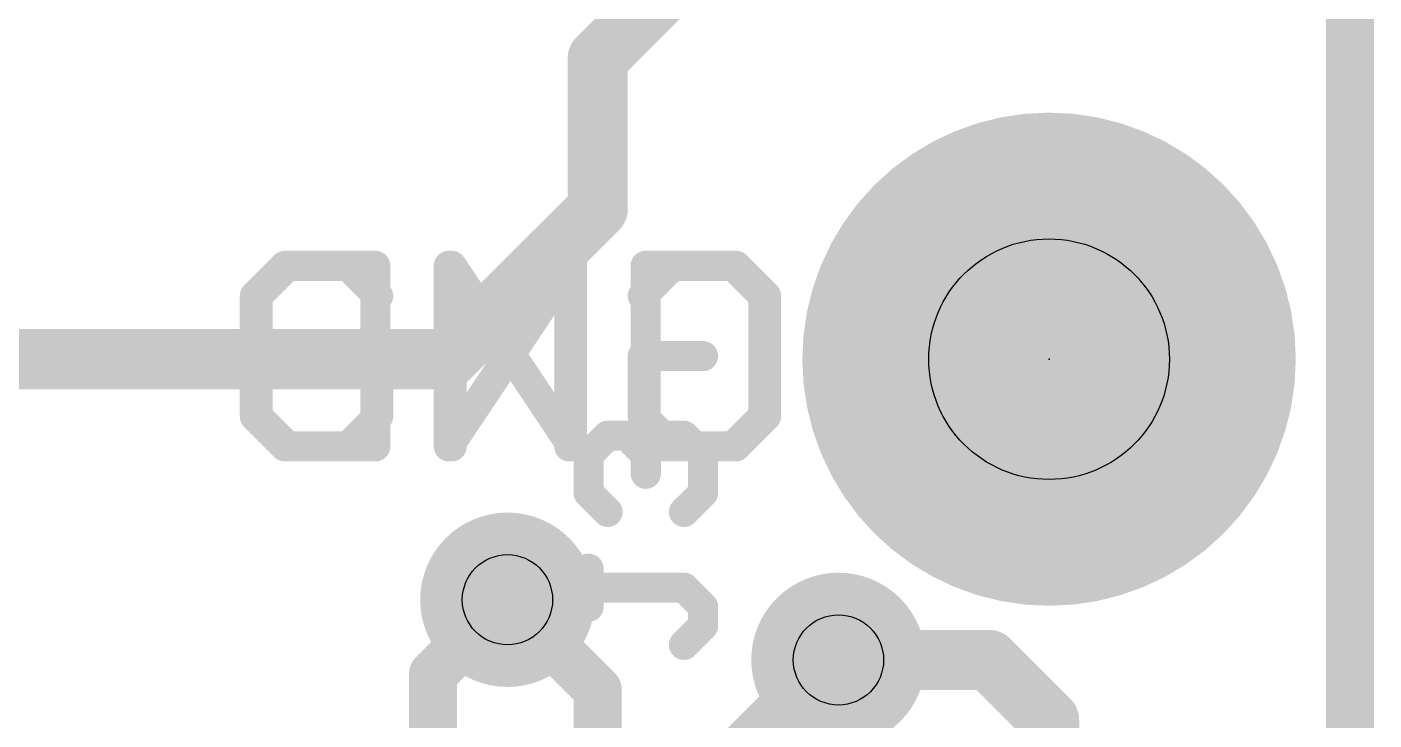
# Model space of a CAD drawing. Extents: x -38 to 69, y -31 to 38.
# Drawn here: x 14.74 to 20.42, y 9.91 to 12.83 of the extents above; entities that cross this region are included whole.
import ezdxf

# ---------------------------------------------------------------- set-up
doc = ezdxf.new("R2010")
doc.units = 0
for name, color, linetype in [('1', 12, 'CONTINUOUS'), ('16', 132, 'CONTINUOUS'), ('17', 110, 'CONTINUOUS'), ('18', 110, 'CONTINUOUS'), ('20', 53, 'CONTINUOUS'), ('21', 41, 'CONTINUOUS'), ('22', 40, 'CONTINUOUS'), ('23', 53, 'CONTINUOUS'), ('25', 253, 'CONTINUOUS'), ('29', 253, 'CONTINUOUS'), ('30', 253, 'CONTINUOUS'), ('44', 253, 'CONTINUOUS'), ('51', 53, 'CONTINUOUS')]:
    doc.layers.add(name, color=color, linetype=linetype)

# ---------------------------------------------------------------- blocks, each defined once
blk = doc.blocks.new('RECT')
blk.add_solid([(-0.5, -0.5), (0.5, -0.5), (-0.5, 0.5), (0.5, 0.5)])
blk = doc.blocks.new('ROUNDP')
at = {"const_width": 0.5}
blk.add_lwpolyline([(0, -0.25, 1), (0, 0.25, 1), (0, -0.25)], format="xyb", dxfattribs=at)
blk = doc.blocks.new('ROUNDV')
at = {"const_width": 0.5}
blk.add_lwpolyline([(0, -0.25, 1), (0, 0.25, 1), (0, -0.25)], format="xyb", dxfattribs=at)

msp = doc.modelspace()

# ---------------------------------------------------------------- linework, layer by layer
at = {"layer": '1'}
for points, const_width in [([(20.32, 0), (20.32, 20.32)], 0.2032), ([(17.145, 10.033), (16.764, 10.414)], 0.2032), ([(18.161, 10.16), (18.796, 10.16)], 0.254), ([(18.796, 10.16), (19.05, 9.906)], 0.254), ([(17.145, 9.155), (17.145, 10.033)], 0.2032), ([(19.05, 9.906), (19.05, 9.155)], 0.254)]:
    msp.add_lwpolyline(points, dxfattribs=dict(at, const_width=const_width))
for points, const_width in [([(16.7999, 10.4499, 1), (16.7281, 10.3781)], 0.1016), ([(18.161, 10.2235, 1), (18.161, 10.0965)], 0.127), ([(18.8409, 10.2049, 1), (18.7511, 10.1151)], 0.127), ([(18.796, 10.0965, 1), (18.796, 10.2235)], 0.127), ([(17.1958, 10.033, 1), (17.0942, 10.033)], 0.1016), ([(17.1091, 9.9971, 1), (17.1809, 10.0689)], 0.1016), ([(19.1135, 9.906, 1), (18.9865, 9.906)], 0.127), ([(19.0051, 9.8611, 1), (19.0949, 9.9509)], 0.127)]:
    msp.add_lwpolyline(points, format="xyb", dxfattribs=dict(at, const_width=const_width))
at = {"layer": '16'}
for points, const_width in [([(20.32, 0), (20.32, 20.32)], 0.2032), ([(17.145, 12.7), (18.415, 13.97)], 0.254), ([(17.145, 12.065), (17.145, 12.7)], 0.254), ([(16.51, 11.43), (17.145, 12.065)], 0.254), ([(16.51, 11.43), (14.605, 11.43)], 0.254), ([(16.764, 10.414), (16.45, 10.1)], 0.2032), ([(18.161, 10.16), (17.75, 9.749)], 0.254), ([(16.45, 10.1), (16.45, 7.112)], 0.2032)]:
    msp.add_lwpolyline(points, dxfattribs=dict(at, const_width=const_width))
for points, const_width in [([(17.2085, 12.7, 1), (17.0815, 12.7)], 0.127), ([(17.1001, 12.7449, 1), (17.1899, 12.6551)], 0.127), ([(17.1899, 12.0201, 1), (17.1001, 12.1099)], 0.127), ([(17.0815, 12.065, 1), (17.2085, 12.065)], 0.127), ([(16.51, 11.3665, 1), (16.51, 11.4935)], 0.127), ([(16.4651, 11.4749, 1), (16.5549, 11.3851)], 0.127), ([(16.7999, 10.3781, 1), (16.7281, 10.4499)], 0.1016), ([(18.2059, 10.1151, 1), (18.1161, 10.2049)], 0.127), ([(16.5008, 10.1, 1), (16.3992, 10.1)], 0.1016), ([(16.4141, 10.1359, 1), (16.4859, 10.0641)], 0.1016)]:
    msp.add_lwpolyline(points, format="xyb", dxfattribs=dict(at, const_width=const_width))
at = {"layer": '20', "const_width": 0.2032}
msp.add_lwpolyline([(20.32, 0), (20.32, 20.32)], dxfattribs=at)
at = {"layer": '21', "const_width": 0.127}
for points in [[(15.837, 11.8244), (15.7099, 11.6972)], [(16.0912, 11.8244), (15.837, 11.8244)], [(16.2183, 11.6972), (16.0912, 11.8244)], [(16.5285, 11.0617), (16.5285, 11.8244)], [(16.5285, 11.8244), (17.0369, 11.0617)], [(17.0369, 11.0617), (17.0369, 11.8244)], [(17.3471, 11.8244), (17.3471, 11.0617)], [(17.7284, 11.8244), (17.3471, 11.8244)], [(17.8555, 11.6972), (17.7284, 11.8244)], [(15.7099, 11.6972), (15.7099, 11.1888)], [(17.8555, 11.1888), (17.8555, 11.6972)], [(16.2183, 11.443), (15.9641, 11.443)], [(16.2183, 11.1888), (16.2183, 11.443)], [(15.7099, 11.1888), (15.837, 11.0617)], [(16.0912, 11.0617), (16.2183, 11.1888)], [(17.7284, 11.0617), (17.8555, 11.1888)], [(15.837, 11.0617), (16.0912, 11.0617)], [(17.3471, 11.0617), (17.7284, 11.0617)]]:
    msp.add_lwpolyline(points, dxfattribs=at)
at = {"layer": '21', "const_width": 0.0635}
for points in [[(15.837, 11.8561, 1), (15.837, 11.7926)], [(15.8595, 11.8019, 1), (15.8146, 11.8468)], [(16.1137, 11.8468, 1), (16.0688, 11.8019)], [(16.0912, 11.7926, 1), (16.0912, 11.8561)], [(16.5602, 11.8244, 1), (16.4967, 11.8244)], [(16.5549, 11.842, 1), (16.5021, 11.8067)], [(17.0687, 11.8244, 1), (17.0052, 11.8244)], [(17.3788, 11.8244, 1), (17.3153, 11.8244)], [(17.3471, 11.8561, 1), (17.3471, 11.7926)], [(17.7508, 11.8468, 1), (17.7059, 11.8019)], [(17.7284, 11.7926, 1), (17.7284, 11.8561)], [(15.7417, 11.6972, 1), (15.6782, 11.6972)], [(15.6874, 11.7197, 1), (15.7324, 11.6748)], [(16.1959, 11.6748, 1), (16.2408, 11.7197)], [(17.8872, 11.6972, 1), (17.8237, 11.6972)], [(17.833, 11.6748, 1), (17.8779, 11.7197)], [(15.9641, 11.4748, 1), (15.9641, 11.4113)], [(16.2501, 11.443, 1), (16.1866, 11.443)], [(16.2183, 11.4113, 1), (16.2183, 11.4748)], [(15.7324, 11.2113, 1), (15.6874, 11.1664)], [(15.6782, 11.1888, 1), (15.7417, 11.1888)], [(16.1866, 11.1888, 1), (16.2501, 11.1888)], [(16.2408, 11.1664, 1), (16.1959, 11.2113)], [(17.8237, 11.1888, 1), (17.8872, 11.1888)], [(17.8779, 11.1664, 1), (17.833, 11.2113)], [(15.837, 11.0935, 1), (15.837, 11.0299)], [(15.8146, 11.0392, 1), (15.8595, 11.0842)], [(16.0688, 11.0842, 1), (16.1137, 11.0392)], [(16.0912, 11.0299, 1), (16.0912, 11.0935)], [(16.4967, 11.0617, 1), (16.5602, 11.0617)], [(17.0052, 11.0617, 1), (17.0687, 11.0617)], [(17.0105, 11.0441, 1), (17.0633, 11.0793)], [(17.3471, 11.0935, 1), (17.3471, 11.0299)], [(17.3153, 11.0617, 1), (17.3788, 11.0617)], [(17.7059, 11.0842, 1), (17.7508, 11.0392)], [(17.7284, 11.0299, 1), (17.7284, 11.0935)]]:
    msp.add_lwpolyline(points, format="xyb", dxfattribs=at)
at = {"layer": '22', "const_width": 0.127}
for points in [[(15.6979, 11.6972), (15.825, 11.8244)], [(15.825, 11.8244), (16.2063, 11.8244)], [(16.2063, 11.8244), (16.2063, 11.0617)], [(17.0249, 11.8244), (16.5165, 11.0617)], [(16.5165, 11.0617), (16.5165, 11.8244)], [(17.0249, 11.0617), (17.0249, 11.8244)], [(17.3351, 11.6972), (17.4622, 11.8244)], [(17.4622, 11.8244), (17.7164, 11.8244)], [(17.7164, 11.8244), (17.8435, 11.6972)], [(15.6979, 11.1888), (15.6979, 11.6972)], [(17.8435, 11.6972), (17.8435, 11.1888)], [(17.3351, 11.1888), (17.3351, 11.443)], [(17.3351, 11.443), (17.5893, 11.443)], [(15.825, 11.0617), (15.6979, 11.1888)], [(17.4622, 11.0617), (17.3351, 11.1888)], [(17.8435, 11.1888), (17.7164, 11.0617)], [(16.2063, 11.0617), (15.825, 11.0617)], [(17.7164, 11.0617), (17.4622, 11.0617)]]:
    msp.add_lwpolyline(points, dxfattribs=at)
at = {"layer": '22', "const_width": 0.0635}
for points in [[(15.825, 11.8561, 1), (15.825, 11.7926)], [(15.8475, 11.8019, 1), (15.8026, 11.8468)], [(16.2381, 11.8244, 1), (16.1746, 11.8244)], [(16.2063, 11.7926, 1), (16.2063, 11.8561)], [(16.5482, 11.8244, 1), (16.4847, 11.8244)], [(17.0567, 11.8244, 1), (16.9932, 11.8244)], [(17.0513, 11.8067, 1), (16.9985, 11.842)], [(17.4622, 11.8561, 1), (17.4622, 11.7926)], [(17.4846, 11.8019, 1), (17.4397, 11.8468)], [(17.7388, 11.8468, 1), (17.6939, 11.8019)], [(17.7164, 11.7926, 1), (17.7164, 11.8561)], [(15.7297, 11.6972, 1), (15.6662, 11.6972)], [(15.6755, 11.7197, 1), (15.7204, 11.6748)], [(17.3126, 11.7197, 1), (17.3575, 11.6748)], [(17.8753, 11.6972, 1), (17.8118, 11.6972)], [(17.821, 11.6748, 1), (17.866, 11.7197)], [(17.3668, 11.443, 1), (17.3033, 11.443)], [(17.3351, 11.4748, 1), (17.3351, 11.4113)], [(17.5893, 11.4113, 1), (17.5893, 11.4748)], [(15.6662, 11.1888, 1), (15.7297, 11.1888)], [(15.7204, 11.2113, 1), (15.6755, 11.1664)], [(17.3575, 11.2113, 1), (17.3126, 11.1664)], [(17.3033, 11.1888, 1), (17.3668, 11.1888)], [(17.8118, 11.1888, 1), (17.8753, 11.1888)], [(17.866, 11.1664, 1), (17.821, 11.2113)], [(15.825, 11.0935, 1), (15.825, 11.0299)], [(15.8026, 11.0392, 1), (15.8475, 11.0842)], [(16.1746, 11.0617, 1), (16.2381, 11.0617)], [(16.2063, 11.0299, 1), (16.2063, 11.0935)], [(16.4847, 11.0617, 1), (16.5482, 11.0617)], [(16.4901, 11.0793, 1), (16.5429, 11.0441)], [(16.9932, 11.0617, 1), (17.0567, 11.0617)], [(17.4622, 11.0935, 1), (17.4622, 11.0299)], [(17.4397, 11.0392, 1), (17.4846, 11.0842)], [(17.6939, 11.0842, 1), (17.7388, 11.0392)], [(17.7164, 11.0299, 1), (17.7164, 11.0935)]]:
    msp.add_lwpolyline(points, format="xyb", dxfattribs=at)
at = {"layer": '23'}
msp.add_point((19.05, 11.43), dxfattribs=at)
at = {"layer": '25', "const_width": 0.127}
for points in [[(17.1065, 11.0263), (17.187, 11.1068)], [(17.187, 11.1068), (17.2675, 11.1068)], [(17.2675, 11.1068), (17.348, 11.0263)], [(17.348, 11.0263), (17.4285, 11.1068)], [(17.4285, 11.1068), (17.509, 11.1068)], [(17.509, 11.1068), (17.5895, 11.0263)], [(17.1065, 10.8653), (17.1065, 11.0263)], [(17.348, 11.0263), (17.348, 10.9458)], [(17.5895, 11.0263), (17.5895, 10.8653)], [(17.187, 10.7848), (17.1065, 10.8653)], [(17.5895, 10.8653), (17.509, 10.7848)], [(17.1065, 10.3845), (17.1065, 10.5455)], [(17.509, 10.465), (17.1065, 10.465)], [(17.5895, 10.3845), (17.509, 10.465)], [(17.5895, 10.304), (17.5895, 10.3845)], [(17.509, 10.2235), (17.5895, 10.304)]]:
    msp.add_lwpolyline(points, dxfattribs=at)
at = {"layer": '25', "const_width": 0.0635}
for points in [[(17.187, 11.1386, 1), (17.187, 11.0751)], [(17.2094, 11.0844, 1), (17.1645, 11.1293)], [(17.2899, 11.1293, 1), (17.245, 11.0844)], [(17.2675, 11.0751, 1), (17.2675, 11.1386)], [(17.4285, 11.1386, 1), (17.4285, 11.0751)], [(17.4509, 11.0844, 1), (17.406, 11.1293)], [(17.5315, 11.1293, 1), (17.4865, 11.0844)], [(17.509, 11.0751, 1), (17.509, 11.1386)], [(17.1382, 11.0263, 1), (17.0747, 11.0263)], [(17.3797, 11.0263, 1), (17.3162, 11.0263)], [(17.6212, 11.0263, 1), (17.5578, 11.0263)], [(17.084, 11.0488, 1), (17.1289, 11.0039)], [(17.3255, 11.0488, 1), (17.3704, 11.0039)], [(17.3255, 11.0039, 1), (17.3704, 11.0488)], [(17.567, 11.0039, 1), (17.612, 11.0488)], [(17.3162, 10.9458, 1), (17.3797, 10.9458)], [(17.1289, 10.8878, 1), (17.084, 10.8429)], [(17.612, 10.8429, 1), (17.567, 10.8878)], [(17.0747, 10.8653, 1), (17.1382, 10.8653)], [(17.5578, 10.8653, 1), (17.6212, 10.8653)], [(17.1645, 10.7624, 1), (17.2094, 10.8073)], [(17.4865, 10.8073, 1), (17.5315, 10.7624)], [(17.1382, 10.5455, 1), (17.0747, 10.5455)], [(17.1065, 10.4968, 1), (17.1065, 10.4333)], [(17.5315, 10.4875, 1), (17.4865, 10.4426)], [(17.509, 10.4333, 1), (17.509, 10.4968)], [(17.0747, 10.3845, 1), (17.1382, 10.3845)], [(17.6212, 10.3845, 1), (17.5578, 10.3845)], [(17.567, 10.3621, 1), (17.612, 10.407)], [(17.612, 10.2815, 1), (17.567, 10.3265)], [(17.5578, 10.304, 1), (17.6212, 10.304)], [(17.4865, 10.246, 1), (17.5315, 10.201)]]:
    msp.add_lwpolyline(points, format="xyb", dxfattribs=at)
at = {"layer": '44'}
for centre, radius in [((19.05, 11.43), 0.508), ((16.764, 10.414), 0.1905), ((18.161, 10.16), 0.1905)]:
    msp.add_circle(centre, radius, dxfattribs=at)

# ---------------------------------------------------------------- block references
at = {"layer": '17', "xscale": 1.8796, "yscale": 1.8796, "rotation": 180}
msp.add_blockref('ROUNDP', (19.05, 11.43), dxfattribs=at)
msp.add_blockref('ROUNDP', (19.05, 11.43), dxfattribs=at)
at = {"layer": '18', "xscale": 0.7366, "yscale": 0.7366}
for p in [(16.764, 10.414), (16.764, 10.414), (18.161, 10.16), (18.161, 10.16)]:
    msp.add_blockref('ROUNDV', p, dxfattribs=at)
at = {"layer": '29', "xscale": 2.0828, "yscale": 2.0828, "rotation": 180}
msp.add_blockref('ROUNDP', (19.05, 11.43), dxfattribs=at)
at = {"layer": '30', "xscale": 2.0828, "yscale": 2.0828, "rotation": 180}
msp.add_blockref('ROUNDP', (19.05, 11.43), dxfattribs=at)
at = {"layer": '51', "xscale": 0.508, "yscale": 0.508, "rotation": 90}
msp.add_blockref('RECT', (19.05, 11.43), dxfattribs=at)

doc.saveas('drawing.dxf')
